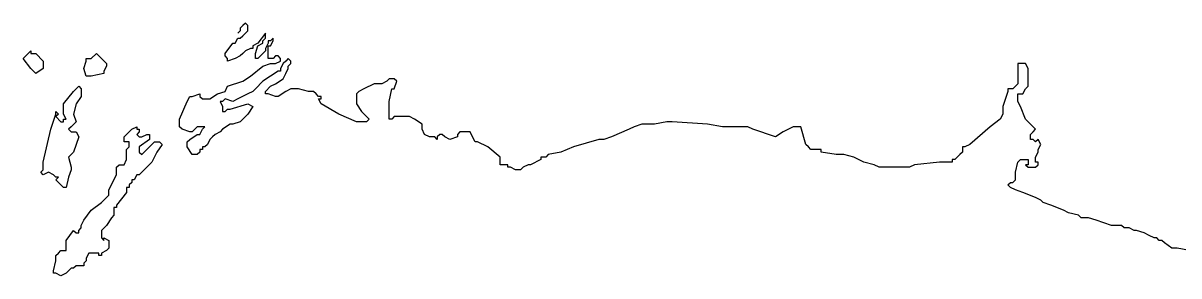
# Model space of a CAD drawing. Extents: x 0.1 to 10.9, y 0.1 to 8.4.
# Drawn here: x 7.407 to 8.932, y 3.856 to 4.189 of the extents above; entities that cross this region are included whole.
import ezdxf

# ---------------------------------------------------------------- set-up
doc = ezdxf.new("R2010")
doc.units = 0
doc.header["$MEASUREMENT"] = 0
doc.layers.add('STATE', color=7, linetype='CONTINUOUS')

# ---------------------------------------------------------------- blocks, each defined once
blk = doc.blocks.new('BLOCK_2')
at = {"layer": 'STATE', "color": 2}
for points in [[(8.9466, 3.8893), (8.93, 3.8926), (8.9266, 3.8926), (8.9233, 3.8926), (8.9133, 3.8993), (8.91, 3.9026), (8.9066, 3.9026), (8.9033, 3.906), (8.9, 3.906), (8.8933, 3.9093), (8.8866, 3.9126), (8.8766, 3.9159), (8.8733, 3.9159), (8.8666, 3.9193), (8.86, 3.9193), (8.8566, 3.9226), (8.85, 3.9226), (8.8466, 3.9226), (8.8433, 3.9226), (8.8333, 3.926), (8.8233, 3.9293), (8.8133, 3.9326), (8.81, 3.9326), (8.8033, 3.9326), (8.8, 3.936), (8.7866, 3.9393), (8.78, 3.9426), (8.7633, 3.9493), (8.7533, 3.9526), (8.75, 3.956), (8.7433, 3.9593), (8.7266, 3.966), (8.7166, 3.9693), (8.71, 3.9726), (8.7066, 3.976), (8.71, 3.9793), (8.7133, 3.9793), (8.7166, 3.9826), (8.7166, 3.9926), (8.72, 4.006), (8.7233, 4.0093), (8.73, 4.0093), (8.7333, 4.0093), (8.7333, 4.006), (8.7333, 4.0026), (8.73, 4.0026), (8.7333, 3.9993), (8.7366, 3.9993), (8.74, 3.9993), (8.7433, 3.9993), (8.7466, 4.0026), (8.7466, 4.006), (8.7433, 4.006), (8.7433, 4.0093), (8.7433, 4.0126), (8.7466, 4.0193), (8.7466, 4.0226), (8.75, 4.0293), (8.7466, 4.036), (8.7433, 4.0326), (8.74, 4.036), (8.7366, 4.036), (8.7366, 4.0393), (8.7366, 4.0426), (8.74, 4.046), (8.7433, 4.0493), (8.7366, 4.056), (8.7333, 4.0593), (8.73, 4.0626), (8.7233, 4.0793), (8.72, 4.086), (8.72, 4.0927), (8.72, 4.096), (8.7233, 4.096), (8.7266, 4.096), (8.73, 4.1026), (8.7333, 4.106), (8.7333, 4.1227), (8.7333, 4.1293), (8.73, 4.136), (8.72, 4.136), (8.72, 4.1327), (8.72, 4.126), (8.72, 4.1093), (8.7133, 4.1026), (8.7066, 4.1026), (8.7066, 4.0993), (8.7, 4.0793), (8.7, 4.0693), (8.6966, 4.0626), (8.6833, 4.0526), (8.6566, 4.0293), (8.65, 4.026), (8.6466, 4.026), (8.6466, 4.0226), (8.6466, 4.0193), (8.6433, 4.016), (8.6366, 4.0093), (8.6333, 4.0093), (8.6333, 4.006), (8.63, 4.006), (8.6266, 4.006), (8.6166, 4.006), (8.5833, 4.0026), (8.5766, 3.9993), (8.5633, 3.9993), (8.5366, 3.9993), (8.53, 4.0026), (8.5166, 4.006), (8.5033, 4.0126), (8.49, 4.016), (8.4833, 4.016), (8.48, 4.016), (8.46, 4.0193), (8.46, 4.0226), (8.45, 4.0226), (8.4466, 4.0226), (8.4433, 4.026), (8.44, 4.0293), (8.4333, 4.0526), (8.4233, 4.0526), (8.41, 4.046), (8.4, 4.0393), (8.37, 4.0493), (8.3633, 4.0526), (8.3566, 4.0526), (8.35, 4.0526), (8.34, 4.0526), (8.3333, 4.0526), (8.33, 4.0526), (8.31, 4.056), (8.2633, 4.0593), (8.2566, 4.0593), (8.24, 4.056), (8.2233, 4.056), (8.2133, 4.0526), (8.2066, 4.0493), (8.1833, 4.0393), (8.1733, 4.036), (8.1666, 4.036), (8.1333, 4.026), (8.1166, 4.0193), (8.1, 4.016), (8.0966, 4.0126), (8.09, 4.0126), (8.09, 4.0093), (8.0766, 4.0026), (8.0733, 4.0026), (8.0666, 3.9993), (8.0633, 3.996), (8.06, 3.996), (8.0566, 3.996), (8.05, 3.9993), (8.0466, 3.9993), (8.0466, 4.0026), (8.0433, 4.0026), (8.0366, 4.0026), (8.0366, 4.006), (8.0366, 4.0093), (8.0366, 4.0126), (8.02, 4.026), (8.0066, 4.0326), (8.0033, 4.0326), (8, 4.0393), (7.9966, 4.046), (7.9866, 4.046), (7.9833, 4.046), (7.98, 4.0426), (7.98, 4.0393), (7.97, 4.036), (7.9633, 4.0393), (7.96, 4.0426), (7.9566, 4.0426), (7.9533, 4.0393), (7.9533, 4.036), (7.95, 4.0393), (7.9466, 4.0393), (7.9433, 4.0393), (7.9366, 4.0426), (7.9333, 4.0493), (7.9333, 4.0526), (7.9333, 4.056), (7.9233, 4.0626), (7.9166, 4.066), (7.9133, 4.066), (7.8966, 4.066), (7.8933, 4.0626), (7.89, 4.0626), (7.89, 4.086), (7.8933, 4.1026), (7.8966, 4.1026), (7.9, 4.1126), (7.8966, 4.116), (7.8933, 4.116), (7.89, 4.116), (7.8866, 4.1126), (7.88, 4.1093), (7.8766, 4.1093), (7.87, 4.1093), (7.8566, 4.1026), (7.85, 4.0993), (7.8466, 4.096), (7.8466, 4.0893), (7.8466, 4.0827), (7.8533, 4.0726), (7.8633, 4.0626), (7.86, 4.0593), (7.8466, 4.0593), (7.8233, 4.0693), (7.8, 4.0827), (7.7966, 4.0893), (7.8, 4.0893), (7.8, 4.0927), (7.7966, 4.0927), (7.7933, 4.096), (7.79, 4.0993), (7.7833, 4.0993), (7.77, 4.1026), (7.76, 4.1026), (7.7533, 4.0993), (7.7433, 4.0927), (7.74, 4.0927), (7.73, 4.096), (7.7266, 4.096), (7.7266, 4.0993), (7.7333, 4.106), (7.74, 4.1093), (7.75, 4.116), (7.7533, 4.1227), (7.7566, 4.1293), (7.7566, 4.1327), (7.76, 4.136), (7.76, 4.1393), (7.7566, 4.1427), (7.7533, 4.1393), (7.75, 4.136), (7.7466, 4.1293), (7.7466, 4.126), (7.7433, 4.126), (7.7233, 4.1126), (7.7133, 4.1026), (7.71, 4.0993), (7.7033, 4.096), (7.69, 4.0893), (7.6833, 4.086), (7.6733, 4.0893), (7.67, 4.086), (7.6666, 4.086), (7.67, 4.0793), (7.67, 4.0726), (7.6733, 4.0726), (7.6766, 4.076), (7.68, 4.076), (7.7033, 4.0827), (7.71, 4.0793), (7.7033, 4.0693), (7.6933, 4.0593), (7.6833, 4.056), (7.68, 4.056), (7.67, 4.0493), (7.6666, 4.046), (7.66, 4.0426), (7.6566, 4.0393), (7.6533, 4.036), (7.65, 4.0293), (7.6466, 4.026), (7.6433, 4.026), (7.6433, 4.0226), (7.64, 4.0226), (7.64, 4.0193), (7.6366, 4.016), (7.6333, 4.016), (7.63, 4.016), (7.6233, 4.026), (7.6233, 4.0293), (7.6233, 4.0326), (7.6266, 4.036), (7.6366, 4.0426), (7.64, 4.0426), (7.6433, 4.0493), (7.6466, 4.0526), (7.6433, 4.0526), (7.6366, 4.0526), (7.6333, 4.0493), (7.63, 4.046), (7.6266, 4.046), (7.6166, 4.0493), (7.6133, 4.0526), (7.6133, 4.0593), (7.6133, 4.0626), (7.6233, 4.086), (7.6266, 4.0927), (7.63, 4.0927), (7.64, 4.096), (7.64, 4.0927), (7.6433, 4.0893), (7.6533, 4.0893), (7.6633, 4.096), (7.6733, 4.0993), (7.6766, 4.106), (7.6966, 4.1126), (7.7066, 4.1193), (7.7233, 4.1327), (7.7333, 4.136), (7.7366, 4.136), (7.74, 4.136), (7.7466, 4.1393), (7.7466, 4.1427), (7.7433, 4.146), (7.74, 4.146), (7.7366, 4.1427), (7.7333, 4.1427), (7.73, 4.1427), (7.73, 4.1493), (7.73, 4.156), (7.73, 4.1593), (7.7333, 4.1593), (7.7366, 4.166), (7.7366, 4.1693), (7.7333, 4.166), (7.73, 4.166), (7.73, 4.1627), (7.7266, 4.156), (7.7266, 4.1527), (7.7233, 4.1493), (7.72, 4.146), (7.7166, 4.1427), (7.7133, 4.1427), (7.7133, 4.146), (7.7133, 4.1493), (7.7166, 4.1593), (7.7233, 4.1627), (7.7233, 4.166), (7.7266, 4.1693), (7.7266, 4.1727), (7.7266, 4.176), (7.7166, 4.1627), (7.71, 4.1593), (7.71, 4.156), (7.7066, 4.156), (7.7, 4.1527), (7.6966, 4.1493), (7.6933, 4.146), (7.6866, 4.1427), (7.6766, 4.1393), (7.6766, 4.1427), (7.6733, 4.146), (7.6733, 4.1493), (7.6833, 4.1627), (7.6866, 4.1627), (7.69, 4.1693), (7.6933, 4.1693), (7.6966, 4.1727), (7.7033, 4.1793), (7.7033, 4.1827), (7.7033, 4.186), (7.7, 4.1893), (7.6966, 4.186), (7.6933, 4.1827), (7.6933, 4.1793), (7.69, 4.176)], [(7.4166, 4.1493), (7.4233, 4.1493), (7.4333, 4.1393), (7.4333, 4.136), (7.4333, 4.1327), (7.4333, 4.1293), (7.4233, 4.1227), (7.4166, 4.1293), (7.4066, 4.1427), (7.4166, 4.1527), (7.4166, 4.1493)], [(7.4966, 4.1427), (7.5033, 4.1493), (7.5166, 4.136), (7.5166, 4.1327), (7.5133, 4.126), (7.5133, 4.1227), (7.4966, 4.1193), (7.49, 4.1193), (7.4866, 4.1293), (7.49, 4.1393), (7.49, 4.1427), (7.4933, 4.1427), (7.4966, 4.1427)], [(7.48, 4.106), (7.4833, 4.1026), (7.4833, 4.0993), (7.4833, 4.0927), (7.4766, 4.0827), (7.4733, 4.0693), (7.4766, 4.0593), (7.47, 4.0526), (7.4666, 4.0493), (7.47, 4.046), (7.4766, 4.046), (7.48, 4.0393), (7.4766, 4.0293), (7.4733, 4.0193), (7.4666, 4.0126), (7.47, 3.9993), (7.47, 3.996), (7.4666, 3.986), (7.4633, 3.9726), (7.46, 3.9726), (7.4533, 3.9793), (7.45, 3.9826), (7.4533, 3.986), (7.45, 3.986), (7.4466, 3.9893), (7.44, 3.9926), (7.4333, 3.9893), (7.43, 3.9926), (7.4333, 3.996), (7.4333, 4.006), (7.4433, 4.0493), (7.45, 4.0693), (7.45, 4.0726), (7.4533, 4.0693), (7.45, 4.066), (7.4566, 4.0593), (7.46, 4.0593), (7.46, 4.0626), (7.4633, 4.0626), (7.46, 4.0693), (7.46, 4.0793), (7.46, 4.0827), (7.4733, 4.0993), (7.48, 4.106)], [(7.5666, 3.996), (7.56, 3.9893), (7.5566, 3.9893), (7.5533, 3.9826), (7.55, 3.9826), (7.55, 3.9793), (7.5466, 3.976), (7.5466, 3.9726), (7.5433, 3.9726), (7.5433, 3.966), (7.53, 3.9493), (7.53, 3.946), (7.5266, 3.946), (7.5266, 3.9426), (7.5266, 3.9393), (7.5266, 3.936), (7.5233, 3.9326), (7.5166, 3.9226), (7.51, 3.9159), (7.51, 3.9126), (7.51, 3.9093), (7.51, 3.906), (7.5133, 3.9026), (7.5133, 3.906), (7.52, 3.9026), (7.52, 3.896), (7.52, 3.8926), (7.5166, 3.8893), (7.51, 3.886), (7.51, 3.8826), (7.5066, 3.8826), (7.5066, 3.886), (7.5, 3.886), (7.4966, 3.886), (7.4933, 3.886), (7.49, 3.8793), (7.49, 3.8759), (7.4866, 3.8726), (7.4866, 3.8693), (7.4833, 3.8693), (7.4766, 3.8693), (7.4733, 3.8659), (7.47, 3.8659), (7.4666, 3.8626), (7.4633, 3.8593), (7.4566, 3.8559), (7.45, 3.8593), (7.4466, 3.8593), (7.4466, 3.8626), (7.45, 3.8759), (7.45, 3.8826), (7.4533, 3.886), (7.4566, 3.8893), (7.4633, 3.8893), (7.4633, 3.896), (7.4633, 3.8993), (7.4633, 3.9026), (7.4733, 3.9159), (7.4766, 3.9126), (7.48, 3.9126), (7.48, 3.9159), (7.4833, 3.9193), (7.4833, 3.9226), (7.4866, 3.9293), (7.4966, 3.9426), (7.51, 3.9526), (7.5133, 3.956), (7.5166, 3.9593), (7.52, 3.9626), (7.52, 3.9693), (7.53, 3.9893), (7.53, 3.9926), (7.53, 3.996), (7.53, 3.9993), (7.5333, 4.0026), (7.54, 4.0026), (7.5433, 4.0093), (7.5433, 4.016), (7.5433, 4.0226), (7.5466, 4.026), (7.5466, 4.0326), (7.5433, 4.0326), (7.54, 4.0326), (7.54, 4.036), (7.54, 4.0393), (7.55, 4.0493), (7.5566, 4.0526), (7.5566, 4.0493), (7.56, 4.0493), (7.56, 4.046), (7.5566, 4.0426), (7.56, 4.0393), (7.5633, 4.0393), (7.57, 4.0426), (7.5733, 4.0426), (7.5733, 4.0393), (7.5733, 4.036), (7.56, 4.026), (7.56, 4.0193), (7.5633, 4.016), (7.5666, 4.0193), (7.58, 4.0326), (7.5833, 4.0326), (7.5866, 4.0326), (7.59, 4.0293), (7.5833, 4.0193), (7.5766, 4.006), (7.5666, 3.996)]]:
    blk.add_lwpolyline(points, dxfattribs=at)

msp = doc.modelspace()

# ---------------------------------------------------------------- block references
at = {"layer": 'STATE'}
msp.add_blockref('BLOCK_2', (0, 0), dxfattribs=at)

doc.saveas('drawing.dxf')
